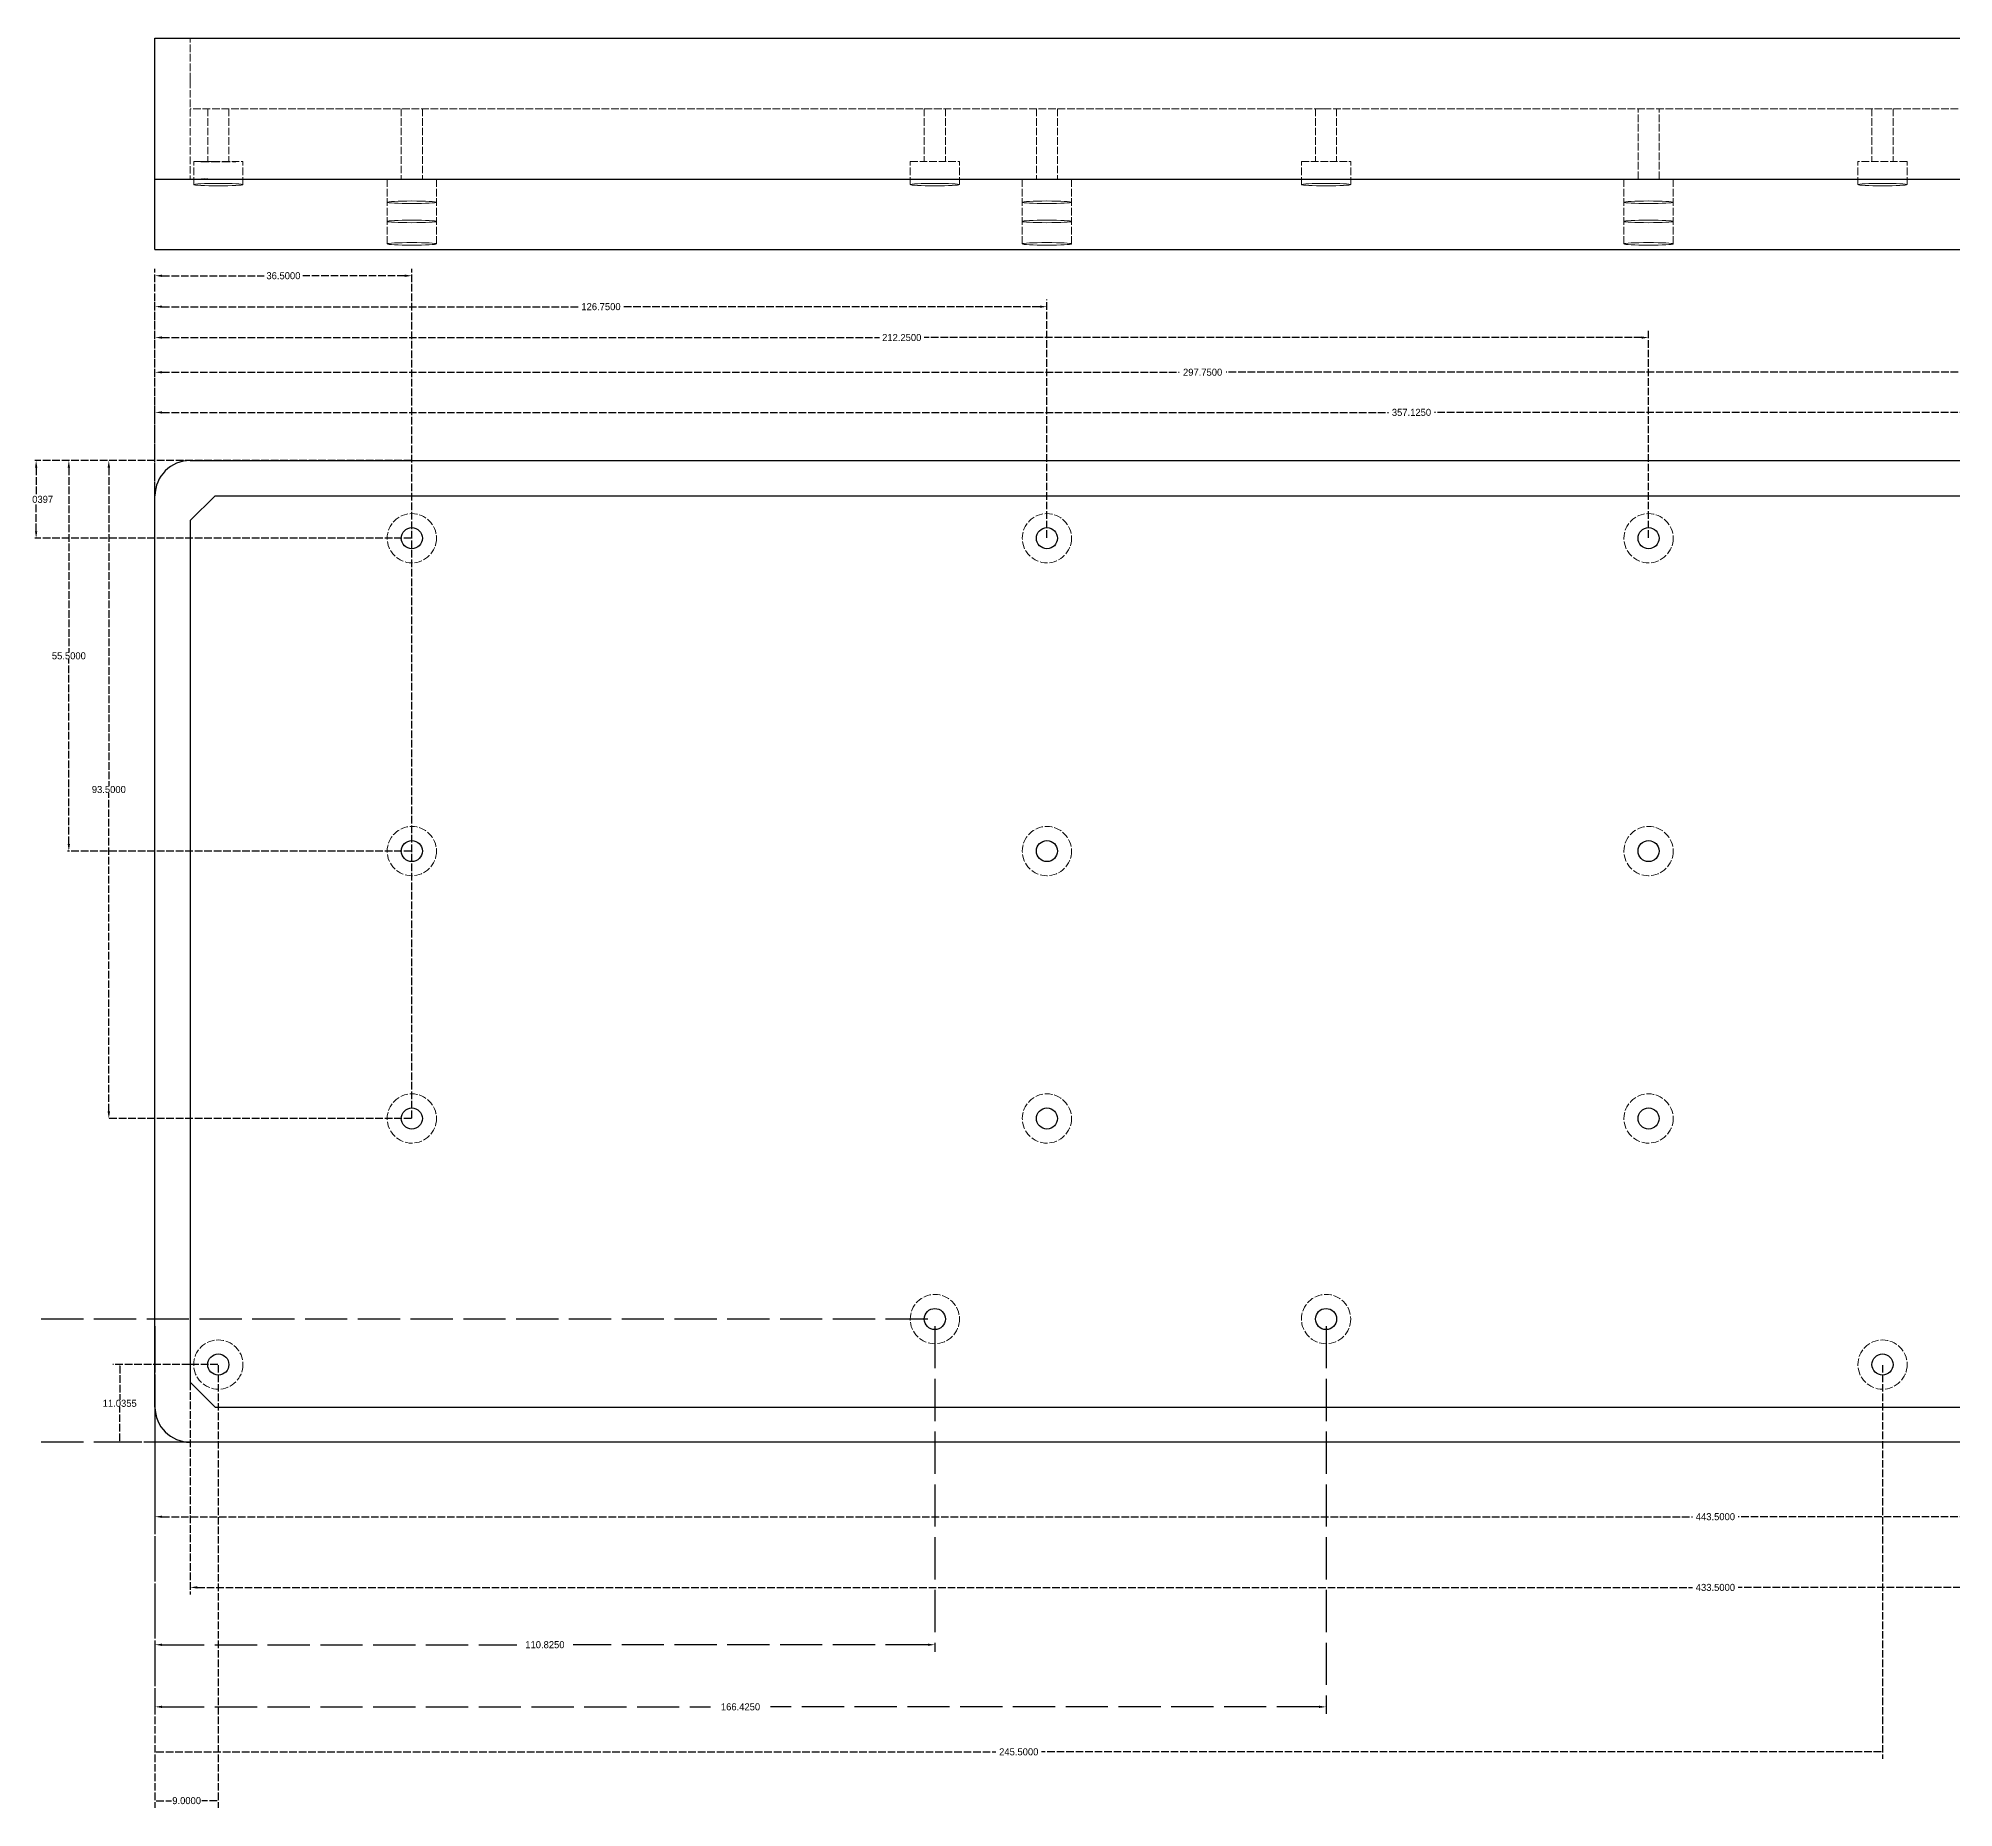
# Model space of a CAD drawing. Header units: millimetres. Extents: x -174 to 487, y -91 to 195.
# Drawn here: x -21.6 to 250.6, y -56.9 to 194.5 of the extents above; entities that cross this region are included whole.
import ezdxf

# ---------------------------------------------------------------- set-up
doc = ezdxf.new("R2010")
doc.units = ezdxf.units.MM
doc.header["$LTSCALE"] = 0.5
doc.header["$MEASUREMENT"] = 0
doc.linetypes.add('ACAD_ISO02W100', pattern=[15, 12, -3])
doc.linetypes.add('LÍNEAS_OCULTAS2', pattern=[0.1875, 0.125, -0.0625])
doc.layers.get('0').update_dxf_attribs({"linetype": 'CONTINUOUS'})
doc.layers.get('Defpoints').update_dxf_attribs({"linetype": 'CONTINUOUS'})
doc.dimstyles.get("Standard").update_dxf_attribs({"dimtxt": 0.18, "dimasz": 0.18, "dimexe": 0.18, "dimexo": 0.0625, "dimgap": 0.09, "dimtad": 0, "dimtih": 1, "dimtoh": 1, "dimdec": 4, "dimzin": 0, "dimdsep": 46, "dimtxsty": 'Standard', "dimcen": 0.09, "dimadec": 0, "dimazin": 0, "dimtfac": 1, "dimtdec": 4, "dimtofl": 0, "dimtmove": 0, "dimatfit": 3, "dimfxl": 1, "dimtolj": 1, "dimtzin": 0, "dimarcsym": 0})

# ---------------------------------------------------------------- blocks, each defined once
blk = doc.blocks.new('*D3')
at = {"color": 0, "linetype": 'ACAD_ISO02W100', "lineweight": -2, "ltscale": 0.18, "transparency": 16777216}
for p, q in [((-5, -0.06), (-5, -16.59)), ((438.5, -0.06), (438.5, -16.59)), ((-4, -15.59), (213.5, -15.59)), ((437.5, -15.59), (220, -15.59))]:
    blk.add_line(p, q, dxfattribs=at)
at = {"color": 0, "linetype": 'ACAD_ISO02W100', "lineweight": 18, "ltscale": 0.18, "transparency": 16777216}
for points in [[(-4, -15.43), (-4, -15.76), (-5, -15.59)], [(437.5, -15.43), (437.5, -15.76), (438.5, -15.59)]]:
    blk.add_solid(points, dxfattribs=at)
at = {"layer": 'Defpoints', "color": 0, "linetype": 'ACAD_ISO02W100', "lineweight": 18, "ltscale": 0.18, "transparency": 16777216}
for p in [(-5, 0), (438.5, 0), (438.5, -15.59)]:
    blk.add_point(p, dxfattribs=at)
at = {"color": 0, "linetype": 'ACAD_ISO02W100', "lineweight": 18, "ltscale": 0.18, "transparency": 16777216, "insert": (216.75, -15.59), "char_height": 1, "attachment_point": 5}
blk.add_mtext('\\A1;443.5000', dxfattribs=at)
blk = doc.blocks.new('*D9')
at = {"color": 0, "linetype": 'ACAD_ISO02W100', "lineweight": -2, "ltscale": 0.18, "transparency": 16777216}
for p, q in [((0, 3.47), (0, -26.64)), ((433.5, 3.47), (433.5, -26.64)), ((1, -25.64), (213.5, -25.64)), ((432.5, -25.64), (220, -25.64))]:
    blk.add_line(p, q, dxfattribs=at)
at = {"color": 0, "linetype": 'ACAD_ISO02W100', "lineweight": 18, "ltscale": 0.18, "transparency": 16777216}
for points in [[(1, -25.47), (1, -25.8), (0, -25.64)], [(432.5, -25.47), (432.5, -25.8), (433.5, -25.64)]]:
    blk.add_solid(points, dxfattribs=at)
at = {"layer": 'Defpoints', "color": 0, "linetype": 'ACAD_ISO02W100', "lineweight": 18, "ltscale": 0.18, "transparency": 16777216}
for p in [(0, 3.54), (433.5, 3.54), (433.5, -25.64)]:
    blk.add_point(p, dxfattribs=at)
at = {"color": 0, "linetype": 'ACAD_ISO02W100', "lineweight": 18, "ltscale": 0.18, "transparency": 16777216, "insert": (216.75, -25.64), "char_height": 1, "attachment_point": 5}
blk.add_mtext('\\A1;433.5000', dxfattribs=at)
blk = doc.blocks.new('*D10')
at = {"color": 0, "linetype": 'ACAD_ISO02W100', "lineweight": -2, "ltscale": 0.18, "transparency": 16777216}
for p, q in [((-5, 41.06), (-5, 161.76)), ((-4, 160.76), (10.5, 160.76)), ((30.5, 160.76), (16, 160.76)), ((31.5, 41.06), (31.5, 161.76))]:
    blk.add_line(p, q, dxfattribs=at)
at = {"color": 0, "linetype": 'ACAD_ISO02W100', "lineweight": 18, "ltscale": 0.18, "transparency": 16777216}
for points in [[(-4, 160.92), (-4, 160.59), (-5, 160.76)], [(30.5, 160.92), (30.5, 160.59), (31.5, 160.76)]]:
    blk.add_solid(points, dxfattribs=at)
at = {"layer": 'Defpoints', "color": 0, "linetype": 'ACAD_ISO02W100', "lineweight": 18, "ltscale": 0.18, "transparency": 16777216}
for p in [(-5, 160.76), (-5, 41), (31.5, 41)]:
    blk.add_point(p, dxfattribs=at)
at = {"color": 0, "linetype": 'ACAD_ISO02W100', "lineweight": 18, "ltscale": 0.18, "transparency": 16777216, "insert": (13.25, 160.76), "char_height": 1, "attachment_point": 5}
blk.add_mtext('\\A1;36.5000', dxfattribs=at)
blk = doc.blocks.new('*D11')
at = {"color": 0, "linetype": 'ACAD_ISO02W100', "lineweight": -2, "ltscale": 0.18, "transparency": 16777216}
for p, q in [((-5, 123.52), (-5, 157.36)), ((-4, 156.36), (55.21, 156.36)), ((120.75, 156.36), (61.54, 156.36)), ((121.75, 123.52), (121.75, 157.36))]:
    blk.add_line(p, q, dxfattribs=at)
at = {"color": 0, "linetype": 'ACAD_ISO02W100', "lineweight": 18, "ltscale": 0.18, "transparency": 16777216}
for points in [[(-4, 156.53), (-4, 156.2), (-5, 156.36)], [(120.75, 156.53), (120.75, 156.2), (121.75, 156.36)]]:
    blk.add_solid(points, dxfattribs=at)
at = {"layer": 'Defpoints', "color": 0, "linetype": 'ACAD_ISO02W100', "lineweight": 18, "ltscale": 0.18, "transparency": 16777216}
for p in [(-5, 156.36), (-5, 123.46), (121.75, 123.46)]:
    blk.add_point(p, dxfattribs=at)
at = {"color": 0, "linetype": 'ACAD_ISO02W100', "lineweight": 18, "ltscale": 0.18, "transparency": 16777216, "insert": (58.38, 156.36), "char_height": 1, "attachment_point": 5}
blk.add_mtext('\\A1;126.7500', dxfattribs=at)
blk = doc.blocks.new('*D12')
at = {"color": 0, "linetype": 'ACAD_ISO02W100', "lineweight": -2, "ltscale": 0.18, "transparency": 16777216}
for p, q in [((-5, 123.52), (-5, 152.97)), ((207.25, 123.52), (207.25, 152.97)), ((-4, 151.97), (97.96, 151.97)), ((206.25, 151.97), (104.29, 151.97))]:
    blk.add_line(p, q, dxfattribs=at)
at = {"color": 0, "linetype": 'ACAD_ISO02W100', "lineweight": 18, "ltscale": 0.18, "transparency": 16777216}
for points in [[(-4, 152.14), (-4, 151.81), (-5, 151.97)], [(206.25, 152.14), (206.25, 151.81), (207.25, 151.97)]]:
    blk.add_solid(points, dxfattribs=at)
at = {"layer": 'Defpoints', "color": 0, "linetype": 'ACAD_ISO02W100', "lineweight": 18, "ltscale": 0.18, "transparency": 16777216}
for p in [(-5, 151.97), (-5, 123.46), (207.25, 123.46)]:
    blk.add_point(p, dxfattribs=at)
at = {"color": 0, "linetype": 'ACAD_ISO02W100', "lineweight": 18, "ltscale": 0.18, "transparency": 16777216, "insert": (101.12, 151.97), "char_height": 1, "attachment_point": 5}
blk.add_mtext('\\A1;212.2500', dxfattribs=at)
blk = doc.blocks.new('*D13')
at = {"color": 0, "linetype": 'ACAD_ISO02W100', "lineweight": -2, "ltscale": 0.18, "transparency": 16777216}
for p, q in [((-5, 123.52), (-5, 148.04)), ((-4, 147.04), (140.54, 147.04)), ((291.75, 147.04), (147.21, 147.04)), ((292.75, 123.52), (292.75, 148.04))]:
    blk.add_line(p, q, dxfattribs=at)
at = {"color": 0, "linetype": 'ACAD_ISO02W100', "lineweight": 18, "ltscale": 0.18, "transparency": 16777216}
for points in [[(-4, 147.21), (-4, 146.88), (-5, 147.04)], [(291.75, 147.21), (291.75, 146.88), (292.75, 147.04)]]:
    blk.add_solid(points, dxfattribs=at)
at = {"layer": 'Defpoints', "color": 0, "linetype": 'ACAD_ISO02W100', "lineweight": 18, "ltscale": 0.18, "transparency": 16777216}
for p in [(-5, 147.04), (-5, 123.46), (292.75, 123.46)]:
    blk.add_point(p, dxfattribs=at)
at = {"color": 0, "linetype": 'ACAD_ISO02W100', "lineweight": 18, "ltscale": 0.18, "transparency": 16777216, "insert": (143.88, 147.04), "char_height": 1, "attachment_point": 5}
blk.add_mtext('\\A1;297.7500', dxfattribs=at)
blk = doc.blocks.new('*D14')
at = {"color": 0, "linetype": 'ACAD_ISO02W100', "lineweight": -2, "ltscale": 0.18, "transparency": 16777216}
for p, q in [((-5, 79.06), (-5, 142.34)), ((352.12, 79.06), (352.12, 142.34)), ((-4, 141.34), (170.31, 141.34)), ((351.12, 141.34), (176.81, 141.34))]:
    blk.add_line(p, q, dxfattribs=at)
at = {"color": 0, "linetype": 'ACAD_ISO02W100', "lineweight": 18, "ltscale": 0.18, "transparency": 16777216}
for points in [[(-4, 141.5), (-4, 141.17), (-5, 141.34)], [(351.12, 141.5), (351.12, 141.17), (352.12, 141.34)]]:
    blk.add_solid(points, dxfattribs=at)
at = {"layer": 'Defpoints', "color": 0, "linetype": 'ACAD_ISO02W100', "lineweight": 18, "ltscale": 0.18, "transparency": 16777216}
for p in [(-5, 141.34), (-5, 79), (352.12, 79)]:
    blk.add_point(p, dxfattribs=at)
at = {"color": 0, "linetype": 'ACAD_ISO02W100', "lineweight": 18, "ltscale": 0.18, "transparency": 16777216, "insert": (173.56, 141.34), "char_height": 1, "attachment_point": 5}
blk.add_mtext('\\A1;357.1250', dxfattribs=at)
blk = doc.blocks.new('*D15')
at = {"color": 0, "linetype": 'ACAD_ISO02W100', "lineweight": -2, "ltscale": 0.18, "transparency": 16777216}
for p, q in [((-5, 5.97), (-5, -56.94)), ((4, 5.97), (4, -56.94)), ((-4.82, -55.94), (-2.67, -55.94)), ((3.82, -55.94), (1.67, -55.94))]:
    blk.add_line(p, q, dxfattribs=at)
at = {"color": 0, "linetype": 'ACAD_ISO02W100', "lineweight": 18, "ltscale": 0.18, "transparency": 16777216}
for points in [[(-4.82, -55.91), (-4.82, -55.97), (-5, -55.94)], [(3.82, -55.91), (3.82, -55.97), (4, -55.94)]]:
    blk.add_solid(points, dxfattribs=at)
at = {"layer": 'Defpoints', "color": 0, "linetype": 'ACAD_ISO02W100', "lineweight": 18, "ltscale": 0.18, "transparency": 16777216}
for p in [(-5, 6.04), (4, 6.04), (-5, -55.94)]:
    blk.add_point(p, dxfattribs=at)
at = {"color": 0, "linetype": 'ACAD_ISO02W100', "lineweight": 18, "ltscale": 0.18, "transparency": 16777216, "insert": (-0.5, -55.94), "char_height": 1, "attachment_point": 5}
blk.add_mtext('\\A1;9.0000', dxfattribs=at)
blk = doc.blocks.new('*D18')
at = {"color": 0, "linetype": 'ACAD_ISO02W100', "lineweight": -2, "ltscale": 0.18, "transparency": 16777216}
for p, q in [((-5, 5.97), (-5, -50)), ((240.5, 5.97), (240.5, -50)), ((-4.82, -49), (114.5, -49)), ((240.32, -49), (121, -49))]:
    blk.add_line(p, q, dxfattribs=at)
at = {"color": 0, "linetype": 'ACAD_ISO02W100', "lineweight": 18, "ltscale": 0.18, "transparency": 16777216}
for points in [[(-4.82, -48.97), (-4.82, -49.03), (-5, -49)], [(240.32, -48.97), (240.32, -49.03), (240.5, -49)]]:
    blk.add_solid(points, dxfattribs=at)
at = {"layer": 'Defpoints', "color": 0, "linetype": 'ACAD_ISO02W100', "lineweight": 18, "ltscale": 0.18, "transparency": 16777216}
for p in [(-5, 6.04), (240.5, 6.04), (-5, -49)]:
    blk.add_point(p, dxfattribs=at)
at = {"color": 0, "linetype": 'ACAD_ISO02W100', "lineweight": 18, "ltscale": 0.18, "transparency": 16777216, "insert": (117.75, -49), "char_height": 1, "attachment_point": 5}
blk.add_mtext('\\A1;245.5000', dxfattribs=at)
blk = doc.blocks.new('*D20')
at = {"color": 0, "linetype": 'ACAD_ISO02W100', "lineweight": -2, "ltscale": 0.18, "transparency": 16777216}
for p, q in [((31.44, 134.5), (-22.07, 134.5)), ((-21.89, 133.5), (-21.89, 129.48)), ((-21.89, 124.46), (-21.89, 128.48)), ((31.44, 123.46), (-22.07, 123.46))]:
    blk.add_line(p, q, dxfattribs=at)
at = {"color": 0, "linetype": 'ACAD_ISO02W100', "lineweight": 18, "ltscale": 0.18, "transparency": 16777216}
for points in [[(-22.05, 133.5), (-21.72, 133.5), (-21.89, 134.5)], [(-22.05, 124.46), (-21.72, 124.46), (-21.89, 123.46)]]:
    blk.add_solid(points, dxfattribs=at)
at = {"layer": 'Defpoints', "color": 0, "linetype": 'ACAD_ISO02W100', "lineweight": 18, "ltscale": 0.18, "transparency": 16777216}
for p in [(-21.89, 134.5), (31.5, 134.5), (31.5, 123.46)]:
    blk.add_point(p, dxfattribs=at)
at = {"color": 0, "linetype": 'ACAD_ISO02W100', "lineweight": 18, "ltscale": 0.18, "transparency": 16777216, "insert": (-21.89, 128.98), "char_height": 1, "attachment_point": 5}
blk.add_mtext('\\A1;11.0397', dxfattribs=at)
blk = doc.blocks.new('*D21')
at = {"color": 0, "linetype": 'ACAD_ISO02W100', "lineweight": -2, "ltscale": 0.18, "transparency": 16777216}
for p, q in [((31.44, 134.5), (-17.42, 134.5)), ((-17.24, 133.5), (-17.24, 107.25)), ((-17.24, 80), (-17.24, 106.25)), ((31.44, 79), (-17.42, 79))]:
    blk.add_line(p, q, dxfattribs=at)
at = {"color": 0, "linetype": 'ACAD_ISO02W100', "lineweight": 18, "ltscale": 0.18, "transparency": 16777216}
for points in [[(-17.41, 133.5), (-17.08, 133.5), (-17.24, 134.5)], [(-17.41, 80), (-17.08, 80), (-17.24, 79)]]:
    blk.add_solid(points, dxfattribs=at)
at = {"layer": 'Defpoints', "color": 0, "linetype": 'ACAD_ISO02W100', "lineweight": 18, "ltscale": 0.18, "transparency": 16777216}
for p in [(-17.24, 134.5), (31.5, 134.5), (31.5, 79)]:
    blk.add_point(p, dxfattribs=at)
at = {"color": 0, "linetype": 'ACAD_ISO02W100', "lineweight": 18, "ltscale": 0.18, "transparency": 16777216, "insert": (-17.24, 106.75), "char_height": 1, "attachment_point": 5}
blk.add_mtext('\\A1;55.5000', dxfattribs=at)
blk = doc.blocks.new('*D22')
at = {"color": 0, "linetype": 'ACAD_ISO02W100', "lineweight": -2, "ltscale": 0.18, "transparency": 16777216}
for p, q in [((31.44, 134.5), (-11.74, 134.5)), ((-11.56, 133.5), (-11.56, 88.25)), ((-11.56, 42), (-11.56, 87.25)), ((31.44, 41), (-11.74, 41))]:
    blk.add_line(p, q, dxfattribs=at)
at = {"color": 0, "linetype": 'ACAD_ISO02W100', "lineweight": 18, "ltscale": 0.18, "transparency": 16777216}
for points in [[(-11.73, 133.5), (-11.39, 133.5), (-11.56, 134.5)], [(-11.73, 42), (-11.39, 42), (-11.56, 41)]]:
    blk.add_solid(points, dxfattribs=at)
at = {"layer": 'Defpoints', "color": 0, "linetype": 'ACAD_ISO02W100', "lineweight": 18, "ltscale": 0.18, "transparency": 16777216}
for p in [(-11.56, 134.5), (31.5, 134.5), (31.5, 41)]:
    blk.add_point(p, dxfattribs=at)
at = {"color": 0, "linetype": 'ACAD_ISO02W100', "lineweight": 18, "ltscale": 0.18, "transparency": 16777216, "insert": (-11.56, 87.75), "char_height": 1, "attachment_point": 5}
blk.add_mtext('\\A1;93.5000', dxfattribs=at)
blk = doc.blocks.new('*D23')
at = {"color": 0, "linetype": 'ACAD_ISO02W100', "lineweight": -2, "ltscale": 0.18, "transparency": 16777216}
for p, q in [((3.94, 6.04), (-11.01, 6.04)), ((-10.01, 5.86), (-10.01, 1.02)), ((-10.01, -4.82), (-10.01, 0.02)), ((3.94, -5), (-11.01, -5))]:
    blk.add_line(p, q, dxfattribs=at)
at = {"color": 0, "linetype": 'ACAD_ISO02W100', "lineweight": 18, "ltscale": 0.18, "transparency": 16777216}
for points in [[(-10.04, 5.86), (-9.98, 5.86), (-10.01, 6.04)], [(-10.04, -4.82), (-9.98, -4.82), (-10.01, -5)]]:
    blk.add_solid(points, dxfattribs=at)
at = {"layer": 'Defpoints', "color": 0, "linetype": 'ACAD_ISO02W100', "lineweight": 18, "ltscale": 0.18, "transparency": 16777216}
for p in [(4, 6.04), (-10.01, -5), (4, -5)]:
    blk.add_point(p, dxfattribs=at)
at = {"color": 0, "linetype": 'ACAD_ISO02W100', "lineweight": 18, "ltscale": 0.18, "transparency": 16777216, "insert": (-10.01, 0.52), "char_height": 1, "attachment_point": 5}
blk.add_mtext('\\A1;11.0355', dxfattribs=at)
blk = doc.blocks.new('*D35')
at = {"color": 0, "linetype": 'ACAD_ISO02W100', "lineweight": -2, "transparency": 16777216}
for p, q in [((-5, 11.5), (-5, -43.61)), ((161.43, 11.5), (161.43, -43.61)), ((-4, -42.61), (73.96, -42.61)), ((160.43, -42.61), (82.46, -42.61))]:
    blk.add_line(p, q, dxfattribs=at)
at = {"color": 0, "linetype": 'ACAD_ISO02W100', "lineweight": 18, "transparency": 16777216}
for points in [[(-4, -42.44), (-4, -42.77), (-5, -42.61)], [(160.43, -42.44), (160.43, -42.77), (161.43, -42.61)]]:
    blk.add_solid(points, dxfattribs=at)
at = {"layer": 'Defpoints', "color": 0, "linetype": 'ACAD_ISO02W100', "lineweight": 18, "transparency": 16777216}
for p in [(-5, 12.5), (161.43, 12.5), (-5, -42.61)]:
    blk.add_point(p, dxfattribs=at)
at = {"color": 0, "linetype": 'ACAD_ISO02W100', "lineweight": 18, "transparency": 16777216, "insert": (78.21, -42.61), "char_height": 1, "attachment_point": 5}
blk.add_mtext('\\A1;166.4250', dxfattribs=at)
blk = doc.blocks.new('*D36')
at = {"color": 0, "linetype": 'ACAD_ISO02W100', "lineweight": -2, "transparency": 16777216}
for p, q in [((-5, 11.5), (-5, -34.78)), ((105.83, 11.5), (105.83, -34.78)), ((-4, -33.78), (46.41, -33.78)), ((104.83, -33.78), (54.41, -33.78))]:
    blk.add_line(p, q, dxfattribs=at)
at = {"color": 0, "linetype": 'ACAD_ISO02W100', "lineweight": 18, "transparency": 16777216}
for points in [[(-4, -33.62), (-4, -33.95), (-5, -33.78)], [(104.83, -33.62), (104.83, -33.95), (105.83, -33.78)]]:
    blk.add_solid(points, dxfattribs=at)
at = {"layer": 'Defpoints', "color": 0, "linetype": 'ACAD_ISO02W100', "lineweight": 18, "transparency": 16777216}
for p in [(-5, 12.5), (105.83, 12.5), (-5, -33.78)]:
    blk.add_point(p, dxfattribs=at)
at = {"color": 0, "linetype": 'ACAD_ISO02W100', "lineweight": 18, "transparency": 16777216, "insert": (50.41, -33.78), "char_height": 1, "attachment_point": 5}
blk.add_mtext('\\A1;110.8250', dxfattribs=at)
blk = doc.blocks.new('*D41')
at = {"color": 0, "linetype": 'ACAD_ISO02W100', "lineweight": -2, "transparency": 16777216}
for p, q in [((104.83, 12.5), (-34.02, 12.5)), ((-33.02, 11.5), (-33.02, 5.25)), ((-33.02, -4), (-33.02, 2.25)), ((104.83, -5), (-34.02, -5))]:
    blk.add_line(p, q, dxfattribs=at)
at = {"color": 0, "linetype": 'ACAD_ISO02W100', "lineweight": 18, "transparency": 16777216}
for points in [[(-33.19, 11.5), (-32.86, 11.5), (-33.02, 12.5)], [(-33.19, -4), (-32.86, -4), (-33.02, -5)]]:
    blk.add_solid(points, dxfattribs=at)
at = {"layer": 'Defpoints', "color": 0, "linetype": 'ACAD_ISO02W100', "lineweight": 18, "transparency": 16777216}
for p in [(105.83, 12.5), (-33.02, -5), (105.83, -5)]:
    blk.add_point(p, dxfattribs=at)
at = {"color": 0, "linetype": 'ACAD_ISO02W100', "lineweight": 18, "transparency": 16777216, "insert": (-33.02, 3.75), "char_height": 1, "attachment_point": 5}
blk.add_mtext('\\A1;17.5000', dxfattribs=at)

msp = doc.modelspace()

# ---------------------------------------------------------------- linework, layer by layer
at = {"linetype": 'Continuous'}
for p, q in [((-5, 164.5), (-5, 194.5)), ((-5, 194.5), (438.5, 194.5)), ((-5, 164.5), (438.5, 164.5)), ((0, 134.5), (433.5, 134.5)), ((-5, 0), (-5, 129.5)), ((0, 125.96447), (3.53553, 129.5)), ((3.53553, 129.5), (291.3, 129.5)), ((0, 125.96447), (0, 3.53553)), ((0, 125.96447), (0, 123.46447)), ((0, 3.53553), (3.53553, 0)), ((3.53553, 0), (429.96447, 0)), ((433.5, -5), (0, -5))]:
    msp.add_line(p, q, dxfattribs=at)
at = {"linetype": 'ACAD_ISO02W100', "lineweight": 18, "ltscale": 0.18, "transparency": 33554687}
for p, q in [((0, 188.5), (0, 194.5)), ((0, 188.5), (0, 174.5)), ((433.5, 184.5), (0, 184.5)), ((2.5, 184.5), (2.5, 177)), ((5.5, 184.5), (5.5, 177)), ((30, 184.5), (30, 174.5)), ((33, 184.5), (33, 174.5)), ((104.325, 184.5), (104.325, 177)), ((104.325, 184.5), (105.825, 184.5)), ((107.325, 184.5), (107.325, 177)), ((120.25, 184.5), (120.25, 174.5)), ((123.25, 184.5), (123.25, 174.5)), ((159.925, 184.5), (159.925, 177)), ((159.925, 184.5), (161.425, 184.5)), ((162.925, 184.5), (162.925, 177)), ((205.75, 174.5), (205.75, 184.5)), ((208.75, 174.5), (208.75, 184.5)), ((239, 184.5), (239, 177)), ((242, 184.5), (242, 177)), ((0.5, 173.70892), (0.5, 177)), ((0.5, 177), (7.5, 177)), ((7.5, 173.70892), (7.5, 177)), ((102.325, 173.70892), (102.325, 177)), ((102.325, 177), (109.325, 177)), ((109.325, 173.70892), (109.325, 177)), ((157.925, 173.70892), (157.925, 177)), ((157.925, 177), (164.925, 177)), ((164.925, 173.70892), (164.925, 177)), ((237, 173.70892), (237, 177)), ((244, 177), (237, 177)), ((244, 173.70892), (244, 177)), ((28, 165.29138), (28, 174.5)), ((35, 165.29138), (35, 174.5)), ((118.25, 165.29138), (118.25, 174.5)), ((125.25, 165.29138), (125.25, 174.5)), ((203.75, 165.29138), (203.75, 174.5)), ((210.75, 165.29138), (210.75, 174.5))]:
    msp.add_line(p, q, dxfattribs=at)
at = {"linetype": 'ACAD_ISO02W100', "ltscale": 0.2, "transparency": 33554687}
msp.add_line((1.5, 177), (6.5, 177), dxfattribs=at)
at = {"linetype": 'Continuous', "transparency": 33554687}
msp.add_line((-5, 174.5), (438.5, 174.5), dxfattribs=at)
at = {"linetype": 'LÍNEAS_OCULTAS2', "transparency": 33554687}
for p, q in [((2.5, 174.5), (1.5, 174.5)), ((5.5, 174.5), (6.5, 174.5))]:
    msp.add_line(p, q, dxfattribs=at)
at = {"linetype": 'ACAD_ISO02W100', "lineweight": 18, "ltscale": 0.18, "transparency": 33554687}
for centre in [(31.5, 123.46025), (121.75, 123.46025), (207.25, 123.46025), (31.5, 79), (121.75, 79), (207.25, 79), (31.5, 41), (121.75, 41), (207.25, 41), (105.825, 12.5), (161.425, 12.5), (4, 6.03553), (240.5, 6.03553)]:
    msp.add_circle(centre, 3.5, dxfattribs=at)
at = {"linetype": 'Continuous'}
for centre in [(31.5, 123.46025), (121.75, 123.46025), (207.25, 123.46025), (31.5, 79), (121.75, 79), (207.25, 79), (31.5, 41), (121.75, 41), (207.25, 41), (4, 6.03553), (240.5, 6.03553)]:
    msp.add_circle(centre, 1.5, dxfattribs=at)
at = {"linetype": 'Continuous', "transparency": 33554687}
for centre in [(105.825, 12.5), (161.425, 12.5)]:
    msp.add_circle(centre, 1.5, dxfattribs=at)
at = {"linetype": 'Continuous'}
for centre, start, end in [((0, 129.5), 90, 180), ((0, 0), 180, 270)]:
    msp.add_arc(centre, 5, start, end, dxfattribs=at)
at = {"lineweight": 18, "ltscale": 0.18, "transparency": 33554687}
for centre in [(4, 173.70892), (105.825, 173.70892), (161.425, 173.70892), (240.5, 173.70892), (31.5, 171.20251), (121.75, 171.20251), (207.25, 171.20251), (31.5, 168.47849), (121.75, 168.47849), (207.25, 168.47849), (31.5, 165.29138), (121.75, 165.29138), (207.25, 165.29138)]:
    msp.add_ellipse(centre, major_axis=(-3.5, 0), ratio=0.051203274, dxfattribs=at)

# ---------------------------------------------------------------- dimensions: what is measured, and where the dimension line sits
at = {"linetype": 'ACAD_ISO02W100', "lineweight": 18, "ltscale": 0.18, "transparency": 33554687}
for base, p1, p2, override, picture, middle in [((-5, 160.75584), (31.5, 41), (-5, 41), {"dimtxt": 1, "dimasz": 1, "dimexe": 1, "dimgap": 0}, '*D10', (13.25, 160.75584)), ((-5, 156.36355), (121.75, 123.46025), (-5, 123.46025), {"dimtxt": 1, "dimasz": 1, "dimexe": 1, "dimgap": 0}, '*D11', (58.375, 156.36355)), ((-5, 151.97308), (207.25, 123.46025), (-5, 123.46025), {"dimtxt": 1, "dimasz": 1, "dimexe": 1, "dimgap": 0}, '*D12', (101.125, 151.97308)), ((-5, 147.04241), (292.75, 123.46025), (-5, 123.46025), {"dimtxt": 1, "dimasz": 1, "dimexe": 1, "dimgap": 0}, '*D13', (143.875, 147.04241)), ((-5, 141.33567), (352.125, 79), (-5, 79), {"dimtxt": 1, "dimasz": 1, "dimexe": 1, "dimgap": 0}, '*D14', (173.5625, 141.33567)), ((-5, -55.93761), (4, 6.03553), (-5, 6.03553), {"dimtxt": 1, "dimexe": 1, "dimgap": 0}, '*D15', (-0.5, -55.93761)), ((-5, -48.99644), (240.5, 6.03553), (-5, 6.03553), {"dimtxt": 1, "dimexe": 1, "dimgap": 0}, '*D18', (117.75, -48.99644)), ((433.5, -25.63578), (0, 3.53553), (433.5, 3.53553), {"dimtxt": 1, "dimasz": 1, "dimexe": 1, "dimgap": 0}, '*D9', (216.75, -25.63578)), ((438.5, -15.59297), (-5, 0), (438.5, 0), {"dimtxt": 1, "dimasz": 1, "dimexe": 1, "dimgap": 0}, '*D3', (216.75, -15.59297))]:
    dim = msp.add_linear_dim(base=base, p1=p1, p2=p2, dimstyle='Standard', override=override, dxfattribs=at)
    dim.commit()
    dim.dimension.update_dxf_attribs({"geometry": picture, "text_midpoint": middle})
dim = msp.add_aligned_dim(p1=(31.5, 123.460251), p2=(31.5, 134.5), distance=53.387259, dimstyle='Standard', override={"dimtxt": 1, "dimasz": 1, "dimgap": 0}, dxfattribs=at)
dim.commit()
dim.dimension.update_dxf_attribs({"geometry": '*D20', "text_midpoint": (-21.887259, 128.980126)})
for base, p1, p2, override, picture, middle in [((-17.24241, 134.5), (31.5, 79), (31.5, 134.5), {"dimtxt": 1, "dimasz": 1, "dimgap": 0}, '*D21', (-17.24241, 106.75)), ((-11.56039, 134.5), (31.5, 41), (31.5, 134.5), {"dimtxt": 1, "dimasz": 1, "dimgap": 0}, '*D22', (-11.56039, 87.75)), ((-10.01484, -5), (4, 6.03553), (4, -5), {"dimtxt": 1, "dimexe": 1, "dimgap": 0}, '*D23', (-10.01484, 0.51777))]:
    dim = msp.add_linear_dim(base=base, p1=p1, p2=p2, angle=90, dimstyle='Standard', override=override, dxfattribs=at)
    dim.commit()
    dim.dimension.update_dxf_attribs({"geometry": picture, "text_midpoint": middle})
at = {"linetype": 'ACAD_ISO02W100', "lineweight": 18, "transparency": 33554687}
dim = msp.add_linear_dim(base=(-33.02261, -5), p1=(105.825, 12.5), p2=(105.825, -5), angle=90, dimstyle='Standard', override={"dimtxt": 1, "dimasz": 1, "dimexe": 1, "dimexo": 1, "dimgap": 1}, dxfattribs=at)
dim.commit()
dim.dimension.update_dxf_attribs({"geometry": '*D41', "text_midpoint": (-33.02261, 3.75)})
for base, p1, picture, middle in [((-5, -42.60525), (161.425, 12.5), '*D35', (78.2125, -42.60525)), ((-5, -33.78445), (105.825, 12.5), '*D36', (50.4125, -33.78445))]:
    dim = msp.add_linear_dim(base=base, p1=p1, p2=(-5, 12.5), dimstyle='Standard', override={"dimtxt": 1, "dimasz": 1, "dimexe": 1, "dimexo": 1, "dimgap": 1}, dxfattribs=at)
    dim.commit()
    dim.dimension.update_dxf_attribs({"geometry": picture, "text_midpoint": middle})

doc.saveas('drawing.dxf')
